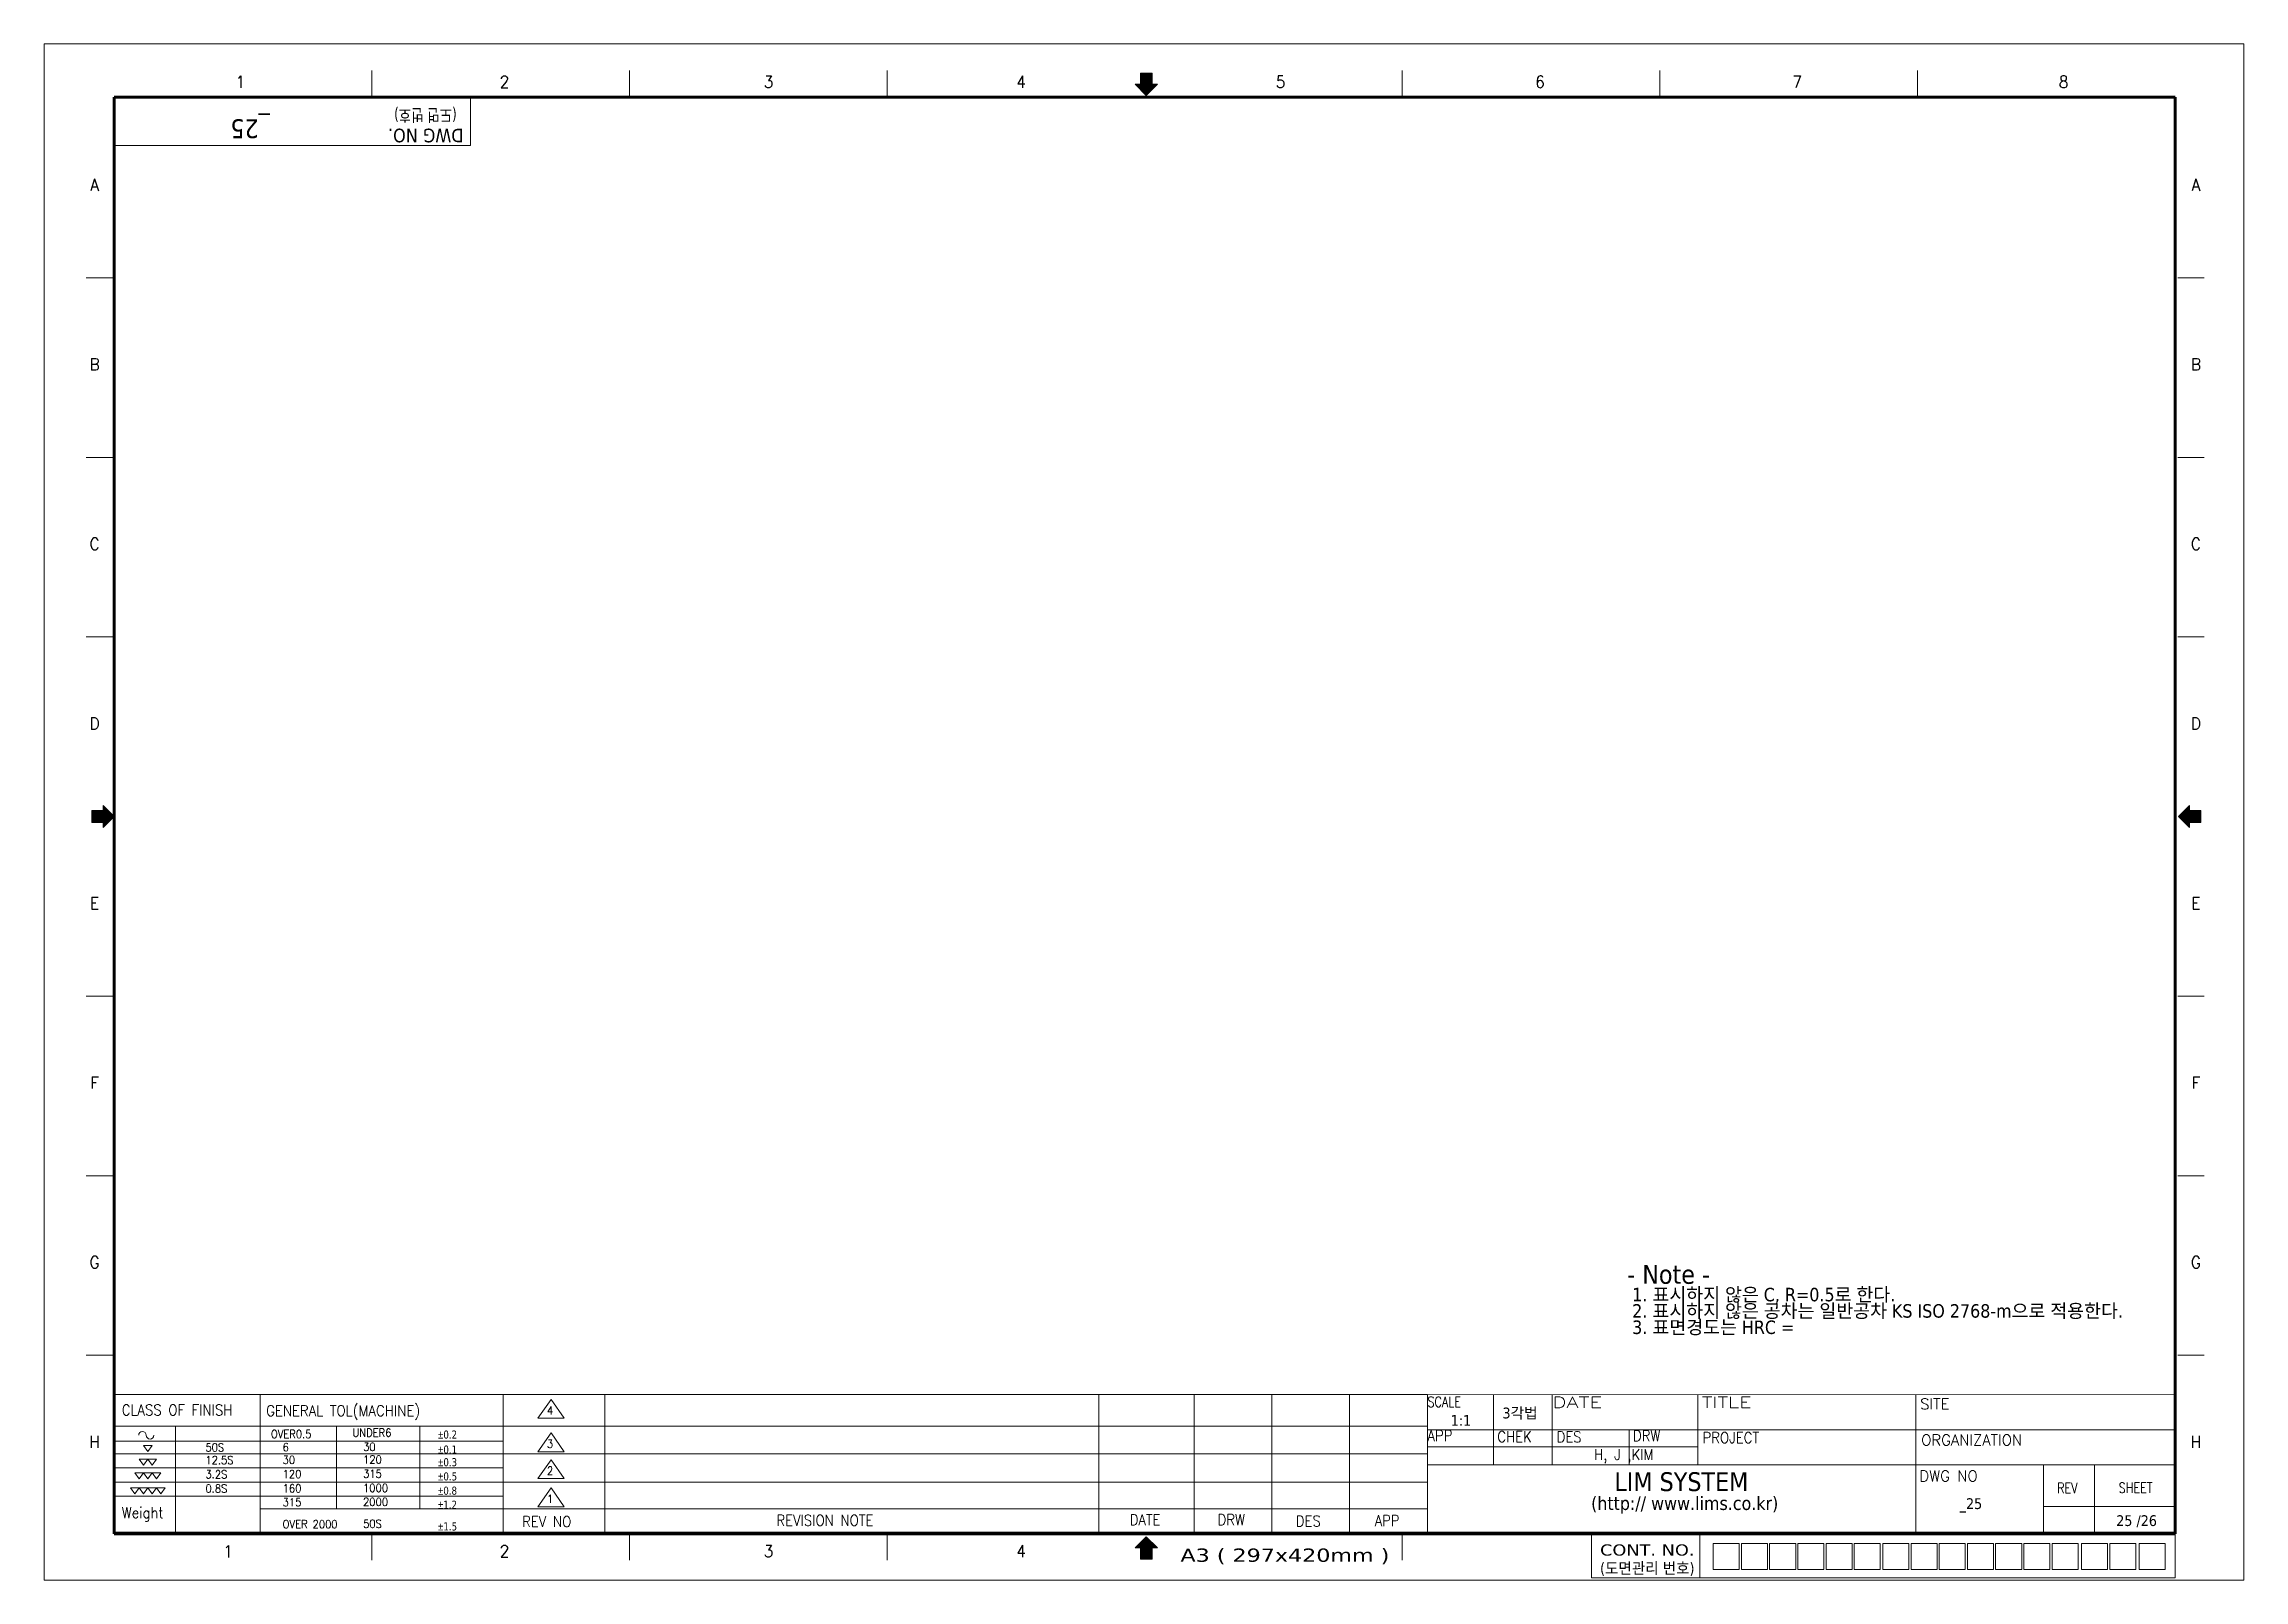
# Model space of a CAD drawing. Header units: millimetres. Extents: x 6 to 414, y 6 to 291.
import ezdxf
from ezdxf.enums import TextEntityAlignment as Align

# ---------------------------------------------------------------- set-up
doc = ezdxf.new("R2010")
doc.units = ezdxf.units.MM
doc.layers.get('0').update_dxf_attribs({"lineweight": 18})
for name, color, linetype, lineweight in [('SkizziergeometrieWIN-ISO', 7, 'Continuous', 50), ('가는실선_A4', 7, 'Continuous', 5), ('경계(ISO)', 7, 'Continuous', 70), ('굵은실선_A3', 7, 'Continuous', 18), ('제목(ISO)', 7, 'Continuous', 50)]:
    doc.layers.add(name, color=color, linetype=linetype, lineweight=lineweight)
doc.layers.add('가는실선_A3', color=9, linetype='Continuous', lineweight=5, true_color=0x808080)
doc.layers.add('해치선_A3', color=1, linetype='Continuous', lineweight=5, true_color=0xff0000)
doc.styles.add('ROMANC_37', font='tahoma.ttf')
doc.styles.add('ROMANC_61', font='ROMANC.shx')
doc.styles.add('주 텍스트 (ISO)', font='tahoma.ttf')
doc.styles.add('주문자_A3(3.5)', font='tahoma.ttf')
doc.styles.add('텍스트 스타일12', font='tahoma.ttf')
doc.styles.add('텍스트 스타일171', font='ROMANC.shx', dxfattribs={"width": 0.9})
doc.styles.add('텍스트 스타일206', font='ROMANC.shx', dxfattribs={"width": 1.11072})
doc.styles.add('텍스트 스타일208', font='ROMANC.shx', dxfattribs={"width": 1.194322})
doc.styles.add('텍스트 스타일211', font='ROMANC.shx', dxfattribs={"width": 0.9})
doc.styles.add('텍스트 스타일213', font='RomanC.shx', dxfattribs={"width": 0.9})
doc.styles.add('텍스트 스타일233', font='RomanC.shx')
doc.styles.add('텍스트 스타일36', font='ROMANC.shx', dxfattribs={"width": 0.941937})
doc.styles.add('텍스트 스타일42', font='tahoma.ttf', dxfattribs={"width": 1.378837})
doc.styles.add('텍스트 스타일46', font='tahoma.ttf', dxfattribs={"width": 0.862937})
doc.styles.add('텍스트 스타일48', font='tahoma.ttf', dxfattribs={"width": 1.258573})
doc.styles.add('텍스트 스타일52', font='tahoma.ttf', dxfattribs={"width": 0.8})
doc.styles.add('텍스트 스타일65', font='romans.shx', dxfattribs={"width": 0.8})

# ---------------------------------------------------------------- blocks, each defined once
blk = doc.blocks.new('경계 A3_경계')
for points in [[(405.98, 148.76), (403.92, 148.76), (403.92, 149.72), (401.86, 147.66), (403.92, 145.6), (403.92, 146.56), (405.98, 146.56)], [(211.52, 9.9), (211.52, 11.96), (212.48, 11.96), (210.42, 14.01), (208.36, 11.96), (209.32, 11.96), (209.32, 9.9)]]:
    blk.add_hatch(color=7).paths.add_polyline_path(points)
at = {"layer": '가는실선_A3'}
blk.add_hatch(color=7, dxfattribs=at).paths.add_polyline_path([(14.9, 148.76), (14.9, 146.56), (16.96, 146.56), (16.96, 145.6), (19.02, 147.66), (16.96, 149.72), (16.96, 148.76)])
at = {"layer": '해치선_A3'}
blk.add_hatch(color=7, dxfattribs=at).paths.add_polyline_path([(211.52, 283.53), (212.48, 283.53), (210.42, 281.47), (208.36, 283.53), (209.32, 283.53), (209.32, 285.59), (211.52, 285.59)])
for p, q in [((208.36, 283.53), (209.32, 283.53)), ((210.42, 281.47), (208.36, 283.53)), ((209.32, 285.59), (211.52, 285.59)), ((209.32, 283.53), (209.32, 285.59)), ((211.52, 285.59), (211.52, 283.53)), ((211.52, 283.53), (212.48, 283.53)), ((403.92, 149.72), (401.86, 147.66)), ((401.86, 147.66), (403.92, 145.6)), ((403.92, 148.76), (403.92, 149.72)), ((405.98, 148.76), (403.92, 148.76)), ((405.98, 146.56), (405.98, 148.76)), ((403.92, 146.56), (405.98, 146.56)), ((403.92, 145.6), (403.92, 146.56)), ((210.42, 14.01), (208.36, 11.96)), ((212.48, 11.96), (210.42, 14.01)), ((292.99, 6.43), (292.99, 14.6)), ((208.36, 11.96), (209.32, 11.96)), ((209.32, 11.96), (209.32, 9.9)), ((209.32, 9.9), (211.52, 9.9)), ((211.52, 9.9), (211.52, 11.96)), ((211.52, 11.96), (212.48, 11.96))]:
    blk.add_line(p, q)
at = {"color": 7}
for p, q in [((16.96, 148.76), (14.9, 148.76)), ((14.9, 148.76), (14.9, 146.56)), ((16.96, 149.72), (16.96, 148.76)), ((19.02, 147.66), (16.96, 149.72)), ((16.96, 145.6), (19.02, 147.66)), ((403.92, 149.72), (401.86, 147.66)), ((401.86, 147.66), (403.92, 145.6)), ((403.92, 148.76), (403.92, 149.72)), ((405.98, 148.76), (403.92, 148.76)), ((405.98, 146.56), (405.98, 148.76)), ((14.9, 146.56), (16.96, 146.56)), ((16.96, 146.56), (16.96, 145.6)), ((403.92, 145.6), (403.92, 146.56)), ((403.92, 146.56), (405.98, 146.56)), ((210.42, 14.01), (208.36, 11.96)), ((212.48, 11.96), (210.42, 14.01)), ((208.36, 11.96), (209.32, 11.96)), ((209.32, 11.96), (209.32, 9.9)), ((209.32, 9.9), (211.52, 9.9)), ((211.52, 9.9), (211.52, 11.96)), ((211.52, 11.96), (212.48, 11.96))]:
    blk.add_line(p, q, dxfattribs=at)
at = {"layer": 'SkizziergeometrieWIN-ISO', "lineweight": 18}
for p, q in [((6, 291), (414, 291)), ((6, 6), (6, 291)), ((414, 291), (414, 6)), ((414, 6), (6, 6))]:
    blk.add_line(p, q, dxfattribs=at)
at = {"layer": '가는실선_A3', "color": 7}
for p, q in [((66.79, 281.16), (66.79, 286.06)), ((114.57, 281.16), (114.57, 286.06)), ((162.34, 281.16), (162.34, 286.06)), ((257.9, 281.16), (257.9, 286.06)), ((305.67, 281.16), (305.67, 286.06)), ((353.45, 281.16), (353.45, 286.06)), ((18.75, 247.62), (13.85, 247.62)), ((401.71, 247.62), (406.61, 247.62)), ((18.75, 214.3), (13.85, 214.3)), ((401.71, 214.3), (406.61, 214.3)), ((18.75, 180.98), (13.85, 180.98)), ((401.71, 180.98), (406.61, 180.98)), ((14.9, 148.76), (16.96, 148.76)), ((14.9, 146.56), (14.9, 148.76)), ((16.96, 148.76), (16.96, 149.72)), ((16.96, 149.72), (19.02, 147.66)), ((19.02, 147.66), (16.96, 145.6)), ((16.96, 146.56), (14.9, 146.56)), ((16.96, 145.6), (16.96, 146.56)), ((18.75, 114.34), (13.85, 114.34)), ((401.71, 114.34), (406.61, 114.34)), ((18.75, 81.02), (13.85, 81.02)), ((401.71, 81.02), (406.61, 81.02)), ((18.75, 47.7), (13.85, 47.7)), ((18.75, 47.7), (13.85, 47.7)), ((401.71, 47.7), (406.61, 47.7)), ((66.79, 14.6), (66.79, 9.7)), ((66.79, 14.6), (66.79, 9.7)), ((114.57, 14.6), (114.57, 9.7)), ((162.34, 14.6), (162.34, 9.7)), ((257.9, 14.6), (257.9, 9.7)), ((313.09, 14.6), (313.09, 6.55)), ((315.58, 12.77), (315.58, 7.95)), ((315.58, 12.77), (320.4, 12.77)), ((320.4, 12.77), (320.4, 7.95)), ((320.81, 12.77), (320.81, 7.95)), ((320.81, 12.77), (325.63, 12.77)), ((325.63, 12.77), (325.63, 7.95)), ((326.03, 12.77), (326.03, 7.95)), ((326.03, 12.77), (330.86, 12.77)), ((330.86, 12.77), (330.86, 7.95)), ((331.26, 12.77), (336.09, 12.77)), ((331.26, 12.77), (331.26, 7.95)), ((336.09, 12.77), (336.09, 7.95)), ((336.49, 12.77), (336.49, 7.95)), ((336.49, 12.77), (341.31, 12.77)), ((341.31, 12.77), (341.31, 7.95)), ((341.72, 12.77), (341.72, 7.95)), ((341.72, 12.77), (346.54, 12.77)), ((346.54, 12.77), (346.54, 7.95)), ((347.03, 12.77), (351.86, 12.77)), ((347.03, 12.77), (347.03, 7.95)), ((351.86, 12.77), (351.86, 7.95)), ((352.26, 12.77), (352.26, 7.95)), ((352.26, 12.77), (357.09, 12.77)), ((357.09, 12.77), (357.09, 7.95)), ((357.49, 12.77), (357.49, 7.95)), ((357.49, 12.77), (362.31, 12.77)), ((362.31, 12.77), (362.31, 7.95)), ((362.72, 12.77), (362.72, 7.95)), ((362.72, 12.77), (367.54, 12.77)), ((367.54, 12.77), (367.54, 7.95)), ((367.94, 12.77), (372.77, 12.77)), ((367.94, 12.77), (367.94, 7.95)), ((372.77, 12.77), (372.77, 7.95)), ((373.17, 12.77), (373.17, 7.95)), ((373.17, 12.77), (378, 12.77)), ((378, 12.77), (378, 7.95)), ((378.4, 12.77), (378.4, 7.95)), ((378.4, 12.77), (383.22, 12.77)), ((383.22, 12.77), (383.22, 7.95)), ((383.88, 12.77), (388.7, 12.77)), ((383.88, 12.77), (383.88, 7.95)), ((388.7, 12.77), (388.7, 7.95)), ((389.1, 12.77), (389.1, 7.95)), ((389.1, 12.77), (393.93, 12.77)), ((393.93, 12.77), (393.93, 7.95)), ((394.55, 12.77), (394.55, 7.95)), ((394.55, 12.77), (399.37, 12.77)), ((399.37, 12.77), (399.37, 7.95)), ((401.22, 14.6), (401.22, 6.43)), ((292.99, 6.43), (401.22, 6.43)), ((315.58, 7.95), (320.4, 7.95)), ((320.81, 7.95), (325.63, 7.95)), ((326.03, 7.95), (330.86, 7.95)), ((331.26, 7.95), (336.09, 7.95)), ((336.49, 7.95), (341.31, 7.95)), ((341.72, 7.95), (346.54, 7.95)), ((347.03, 7.95), (351.86, 7.95)), ((352.26, 7.95), (357.09, 7.95)), ((357.49, 7.95), (362.31, 7.95)), ((362.72, 7.95), (367.54, 7.95)), ((367.94, 7.95), (372.77, 7.95)), ((373.17, 7.95), (378, 7.95)), ((378.4, 7.95), (383.22, 7.95)), ((383.88, 7.95), (388.7, 7.95)), ((389.1, 7.95), (393.93, 7.95)), ((394.55, 7.95), (399.37, 7.95))]:
    blk.add_line(p, q, dxfattribs=at)
at = {"layer": '가는실선_A3', "color": 7, "lineweight": 60}
for p, q in [((19.02, 281.16), (19.02, 14.6)), ((401.22, 281.16), (19.02, 281.16)), ((401.22, 14.6), (401.22, 281.16)), ((19.02, 14.6), (401.22, 14.6))]:
    blk.add_line(p, q, dxfattribs=at)
at = {"layer": '가는실선_A3', "color": 7, "lineweight": 13}
for p in [(85.08, 280.98), (19.02, 272.16)]:
    blk.add_line(p, (85.08, 272.16), dxfattribs=at)
at = {"layer": '굵은실선_A3'}
blk.add_line((212.48, 283.53), (210.42, 281.47), dxfattribs=at)
at = {"layer": '가는실선_A3', "color": 7, "style": '텍스트 스타일36', "width": 0.941937}
for s, p in [('1', (42.42, 283.98)), ('2', (91.4, 283.98)), ('3', (140.38, 283.98)), ('4', (187.21, 283.98)), ('5', (235.33, 283.98)), ('6', (283.45, 283.98)), ('7', (331.14, 283.98)), ('8', (380.55, 283.98)), ('A', (15.38, 264.88)), ('A', (405.08, 264.88)), ('B', (15.38, 231.56)), ('B', (405.08, 231.56)), ('C', (15.38, 198.24)), ('C', (405.08, 198.24)), ('D', (15.38, 164.92)), ('D', (405.08, 164.92)), ('E', (15.38, 131.6)), ('E', (405.08, 131.6)), ('F', (15.38, 98.28)), ('F', (405.08, 98.28)), ('G', (15.38, 64.96)), ('G', (405.08, 64.96)), ('H', (15.38, 31.64)), ('H', (405.08, 31.64)), ('1', (40.11, 11.29)), ('2', (91.4, 11.34)), ('3', (140.38, 11.34)), ('4', (187.21, 11.34))]:
    blk.add_text(s, height=2.2, dxfattribs=at).set_placement(p, align=Align.MIDDLE_CENTER)
at = {"layer": '가는실선_A3', "color": 7, "style": '텍스트 스타일52', "width": 0.8}
blk.add_text('(도면 번호)', height=2.293, rotation=180, dxfattribs=at).set_placement((82.53, 278.93))
at = {"layer": '가는실선_A3', "color": 7, "style": 'ROMANC_37'}
blk.add_text('DWG NO.', height=2.527, rotation=180, dxfattribs=at).set_placement((83.82, 275.28))
at = {"layer": '가는실선_A3', "color": 7}
for s, height, style, width, p, p2 in [('CONT. NO.', 2.084, '텍스트 스타일48', 1.258564, (294.58, 10.53), (312.09, 10.53)), ('A3 ( 297x420mm )', 2.463, '텍스트 스타일42', 1.378315, (216.76, 9.38), (255.51, 9.38)), ('(도면관리 번호)', 2.084, '텍스트 스타일46', 0.982376, (294.58, 7.15), (312.09, 7.15))]:
    blk.add_text(s, height=height, dxfattribs=dict(at, style=style, width=width)).set_placement(p, p2, align=Align.FIT)
at = {"layer": '경계(ISO)', "insert": (44.22, 275.84), "char_height": 3.5, "attachment_point": 5, "rotation": 180, "style": '주 텍스트 (ISO)'}
blk.add_mtext('_25 ', dxfattribs=at)
blk = doc.blocks.new('제목 블록 A3_표제란')
at = {"layer": '가는실선_A4', "lineweight": 13}
for p, q in [((25.42, 38.66), (269.12, 38.66)), ((208.17, 38.66), (208.17, 13.12)), ((269.12, 38.66), (407.77, 38.63)), ((25.42, 32.81), (269.12, 32.81))]:
    blk.add_line(p, q, dxfattribs=at)
at = {"layer": '가는실선_A4'}
for p, q in [((25.42, 13.12), (25.42, 38.66)), ((52.65, 38.66), (52.65, 13.12)), ((97.69, 38.66), (97.69, 13.12)), ((106.58, 37.75), (104.15, 34.26)), ((109.02, 34.26), (106.58, 37.75)), ((116.56, 13.12), (116.56, 38.69)), ((225.83, 38.66), (225.83, 12.86)), ((240.26, 38.66), (240.26, 12.86)), ((254.69, 38.66), (254.69, 13.12)), ((281.38, 38.66), (281.38, 25.66)), ((292.25, 38.65), (292.25, 25.66)), ((319.29, 38.65), (319.29, 25.66)), ((407.76, 13.12), (407.77, 38.63)), ((36.93, 32.81), (36.93, 19.82)), ((66.8, 32.81), (66.8, 17.47)), ((82.25, 32.81), (82.25, 17.47)), ((104.15, 34.26), (109.02, 34.26)), ((97.69, 30.03), (25.42, 30.03)), ((30.98, 29.24), (32.59, 29.24)), ((31.78, 28.13), (30.98, 29.24)), ((32.59, 29.24), (31.78, 28.13)), ((106.58, 31.55), (104.15, 28.06)), ((109.02, 28.06), (106.58, 31.55)), ((306.52, 32.15), (306.52, 25.66)), ((97.69, 25.05), (25.42, 25.05)), ((30.19, 26.66), (31.8, 26.66)), ((30.99, 25.55), (30.19, 26.66)), ((31.8, 26.66), (30.99, 25.55)), ((31.8, 26.66), (33.4, 26.66)), ((32.6, 25.55), (31.8, 26.66)), ((33.4, 26.66), (32.6, 25.55)), ((104.15, 28.06), (109.02, 28.06)), ((106.58, 26.57), (104.15, 23.08)), ((109.02, 23.08), (106.58, 26.57)), ((28.59, 21.34), (30.19, 21.34)), ((29.39, 20.23), (28.59, 21.34)), ((29.38, 24.16), (30.98, 24.16)), ((30.18, 23.05), (29.38, 24.16)), ((30.19, 21.34), (29.39, 20.23)), ((30.98, 24.16), (30.18, 23.05)), ((30.19, 21.34), (31.8, 21.34)), ((31, 20.23), (30.19, 21.34)), ((30.98, 24.16), (32.59, 24.16)), ((31.79, 23.05), (30.98, 24.16)), ((31.8, 21.34), (31, 20.23)), ((32.59, 24.16), (31.79, 23.05)), ((31.8, 21.34), (33.41, 21.34)), ((32.6, 20.23), (31.8, 21.34)), ((32.59, 24.16), (34.2, 24.16)), ((33.39, 23.05), (32.59, 24.16)), ((33.41, 21.34), (32.6, 20.23)), ((34.2, 24.16), (33.39, 23.05)), ((33.41, 21.34), (35.01, 21.34)), ((34.21, 20.23), (33.41, 21.34)), ((35.01, 21.34), (34.21, 20.23)), ((104.15, 23.08), (109.02, 23.08)), ((106.58, 21.34), (104.15, 17.85)), ((109.02, 17.85), (106.58, 21.34)), ((97.69, 19.82), (25.42, 19.82)), ((36.93, 19.82), (36.93, 13.12)), ((104.15, 17.85), (109.02, 17.85)), ((25.42, 13.12), (407.76, 13.12)), ((208.17, 13.12), (25.42, 13.12))]:
    blk.add_line(p, q, dxfattribs=at)
at = {"layer": '가는실선_A4', "color": 7}
for p, q in [((269.12, 13.12), (269.12, 38.66)), ((359.7, 38.64), (359.69, 13.12)), ((269.12, 32.15), (407.77, 32.15)), ((269.09, 27.68), (25.42, 27.68)), ((407.76, 25.66), (269.12, 25.66)), ((383.36, 25.66), (383.36, 13.12)), ((269.12, 22.4), (25.42, 22.4)), ((269.12, 17.47), (52.65, 17.47)), ((383.36, 17.91), (407.76, 17.92))]:
    blk.add_line(p, q, dxfattribs=at)
at = {"layer": '가는실선_A4', "color": 7, "linetype": 'Continuous'}
blk.add_line((392.85, 25.66), (392.85, 13.12), dxfattribs=at)
at = {"layer": '가는실선_A4'}
for centre, start, end in [((30.81, 31.11), 0, 180), ((32.21, 31.11), 180, 0)]:
    blk.add_arc(centre, 0.698, start, end, dxfattribs=at)
at = {"layer": '제목(ISO)', "color": 208, "lineweight": 5, "true_color": 0x400040}
blk.add_line((269.12, 28.95), (319.29, 28.95), dxfattribs=at)
at = {"layer": '가는실선_A3', "color": 7, "style": '텍스트 스타일12'}
blk.add_attdef('질량\\P1;', text='', height=2, dxfattribs=at).set_placement((38.56, 16.47), align=Align.MIDDLE_LEFT)
at = {"layer": '가는실선_A4', "color": 7}
for s, height, style, width, p in [('CLASS OF FINISH', 2, '텍스트 스타일171', 0.9, (26.97, 34.81)), ('GENERAL TOL(MACHINE)', 2, '텍스트 스타일171', 0.9, (53.76, 34.67)), ('SCALE', 1.911, '텍스트 스타일65', 0.8, (269.12, 36.36)), ('4', 1.5, '텍스트 스타일211', 0.9, (105.83, 34.98)), ('50S', 1.5, '텍스트 스타일211', 0.9, (42.49, 28.11)), ('OVER0.5', 1.5, '텍스트 스타일211', 0.9, (54.63, 30.6)), ('6', 1.5, '텍스트 스타일211', 0.9, (56.81, 28.15)), ('UNDER6', 1.5, '텍스트 스타일211', 0.9, (69.75, 30.85)), ('30', 1.5, '텍스트 스타일211', 0.9, (71.73, 28.22)), ('3', 1.5, '텍스트 스타일211', 0.9, (105.83, 28.78)), ('APP', 2, '텍스트 스타일171', 0.9, (269.12, 30.05)), ('CHEK', 2, '텍스트 스타일171', 0.9, (282.07, 29.86)), ('DES', 2, '텍스트 스타일171', 0.9, (293.07, 29.82)), ('DRW', 2, '텍스트 스타일171', 0.9, (307.23, 30.03)), ('PROJECT', 2, '텍스트 스타일171', 0.9, (320.13, 29.68)), ('3.2S', 1.5, '텍스트 스타일211', 0.9, (42.49, 23.12)), ('12.5S', 1.5, '텍스트 스타일211', 0.9, (42.49, 25.76)), ('30', 1.5, '텍스트 스타일211', 0.9, (56.81, 25.8)), ('120', 1.5, '텍스트 스타일211', 0.9, (56.81, 23.16)), ('315', 1.5, '텍스트 스타일211', 0.9, (71.73, 23.23)), ('120', 1.5, '텍스트 스타일211', 0.9, (71.73, 25.86)), ('2', 1.5, '텍스트 스타일211', 0.9, (105.83, 23.8)), ('H, J ,KIM', 2, '텍스트 스타일171', 0.9, (300.03, 26.54)), ('0.8S', 1.5, '텍스트 스타일211', 0.9, (42.49, 20.48)), ('160', 1.5, '텍스트 스타일211', 0.9, (56.81, 20.52)), ('1000', 1.5, '텍스트 스타일213', 0.9, (71.72, 20.59)), ('REV', 1.911, '텍스트 스타일65', 0.8, (385.9, 20.39)), ('SHEET', 1.911, '텍스트 스타일65', 0.8, (397.3, 20.42)), ('Weight', 2, '텍스트 스타일171', 0.9, (26.97, 15.76)), ('315', 1.5, '텍스트 스타일213', 0.9, (56.81, 17.94)), ('2000', 1.5, '텍스트 스타일211', 0.9, (71.72, 18.01)), ('1', 1.5, '텍스트 스타일211', 0.9, (105.83, 18.57)), ('REVISION NOTE', 2, '텍스트 스타일171', 0.9, (148.38, 14.33)), ('DATE', 2, '텍스트 스타일171', 0.9, (213.9, 14.44)), ('DRW', 2, '텍스트 스타일171', 0.9, (230.19, 14.46)), ('OVER 2000', 1.5, '텍스트 스타일211', 0.9, (56.81, 13.87)), ('50S', 1.5, '텍스트 스타일211', 0.9, (71.73, 13.94)), ('REV NO', 2, '텍스트 스타일171', 0.9, (101.23, 14.1)), ('DES', 2, '텍스트 스타일171', 0.9, (244.7, 14.2)), ('APP', 2, '텍스트 스타일171', 0.9, (259.32, 14.27))]:
    blk.add_text(s, height=height, dxfattribs=dict(at, style=style, width=width)).set_placement(p)
for s, style, width, p, p2 in [('DATE', '텍스트 스타일208', 1.22262, (292.31, 36.23), (301.51, 36.23)), ('TITLE', '텍스트 스타일206', 1.136317, (320.02, 36.23), (329.22, 36.23))]:
    blk.add_text(s, height=2, dxfattribs=dict(at, style=style, width=width)).set_placement(p, p2, align=Align.FIT)
at = {"layer": '가는실선_A4', "color": 7, "style": '텍스트 스타일233'}
for s, p in [('SITE', (360.5, 35.93)), ('ORGANIZATION', (360.7, 29.24)), ('DWG NO', (360.36, 22.57))]:
    blk.add_text(s, height=2, dxfattribs=at).set_placement(p)
at = {"layer": '가는실선_A4', "color": 7}
for s, insert, char_height, attachment_point, style in [('\\fTahoma|b0|i0;\\H2.0000;3각법', (283.03, 35.14), 2, 4, '주문자_A3(3.5)'), ('\\fAIGDT|b0|i0;\\W0.90;\\H1.5000;`\\fTahoma|b0|i0;\\W0.90;\\H1.5000;0.2', (85.63, 30.47), 1.5, 7, 'ROMANC_61'), ('\\fAIGDT|b0|i0;\\W0.90;\\H1.5000;`\\fTahoma|b0|i0;\\W0.90;\\H1.5000;0.1', (85.63, 27.69), 1.5, 7, 'ROMANC_61'), ('\\fAIGDT|b0|i0;\\W0.90;\\H1.5000;`\\fTahoma|b0|i0;\\W0.90;\\H1.5000;0.3', (85.63, 25.34), 1.5, 7, 'ROMANC_61'), ('\\fAIGDT|b0|i0;\\W0.90;\\H1.5000;`\\fTahoma|b0|i0;\\W0.90;\\H1.5000;0.5', (85.63, 22.71), 1.5, 7, 'ROMANC_61'), ('\\fAIGDT|b0|i0;\\W0.90;\\H1.5000;`\\fTahoma|b0|i0;\\W0.90;\\H1.5000;0.8', (85.62, 20.06), 1.5, 7, 'ROMANC_61'), ('\\fAIGDT|b0|i0;\\W0.90;\\H1.5000;`\\fTahoma|b0|i0;\\W0.90;\\H1.5000;1.2', (85.62, 17.48), 1.5, 7, 'ROMANC_61'), ('\\fAIGDT|b0|i0;\\W0.90;\\H1.5000;`\\fTahoma|b0|i0;\\W0.90;\\H1.5000;1.5', (85.63, 13.42), 1.5, 7, 'ROMANC_61')]:
    blk.add_mtext(s, dxfattribs=dict(at, insert=insert, char_height=char_height, attachment_point=attachment_point, style=style))
at = {"layer": '가는실선_A4', "char_height": 2, "style": '주 텍스트 (ISO)'}
for s, insert, attachment_point in [('\\fTahoma|b0|i0;\\H2.0000;_25 ', (369.91, 18.11), 5), ('\\fTahoma|b0|i0;\\H2.0000;25 /26 ', (400.63, 16.28), 2)]:
    blk.add_mtext(s, dxfattribs=dict(at, insert=insert, attachment_point=attachment_point))
at = {"layer": '가는실선_A4', "color": 7, "style": '텍스트 스타일12'}
blk.add_attdef('설명', text='', height=2, dxfattribs=at).set_placement((331.27, 35.73), align=Align.MIDDLE_LEFT)
blk.add_attdef('SCALE_001', (273.43, 32.87), '', height=2, dxfattribs=at)
blk.add_attdef('프로젝트', text='', height=2, dxfattribs=at).set_placement((340.77, 28.27), align=Align.MIDDLE_CENTER)
at = {"layer": '가는실선_A4', "style": '텍스트 스타일12'}
blk.add_attdef('리비전_번호', text='', height=2, dxfattribs=at).set_placement((388.38, 15.27), align=Align.MIDDLE_CENTER)
at = {"layer": '제목(ISO)', "char_height": 3.5, "attachment_point": 1, "style": '주 텍스트 (ISO)'}
for s, insert, line_spacing_factor in [('- Note -\\P{\\H0.71429x; 1. \\fGulim|b0|i0|c129|p50;표시하지 않은 \\fTahoma|b0|i0|c129|p34;C, R=0.5\\fGulim|b0|i0|c129|p50;로 한다\\fTahoma|b0|i0|c129|p34;.\\H1.54068x; \\H0.64906x;\\P 2. \\fGulim|b0|i0|c129|p50;표시하지 않은 공차는 일반공차 \\fTahoma|b0|i0|c129|p34;KS ISO 2768-m\\fGulim|b0|i0|c129|p50;으로 적용한다\\fTahoma|b0|i0|c129|p34;.\\H1.32612x; \\H0.75408x;\\P 3. \\fGulim|b0|i0|c129|p50;표면경도는 \\fTahoma|b0|i0|c129|p34;HRC = \\H1.31974x; }', (306.15, 62.72), 0.727683), ('{\\H1x;    LIM SYSTEM\\H0.71429x;  \\P (http:// www.lims.co.kr)\\H1.44773x; }', (298.53, 24.26), 0.771785)]:
    blk.add_mtext(s, dxfattribs=dict(at, insert=insert, line_spacing_factor=line_spacing_factor))
at = {"layer": '제목(ISO)', "style": '텍스트 스타일12'}
for tag, p in [('관리자', (373.93, 36.39)), ('공급업자', (383.08, 28.64))]:
    blk.add_attdef(tag, text='', height=2, dxfattribs=at).set_placement(p, align=Align.TOP_LEFT)

msp = doc.modelspace()

# ---------------------------------------------------------------- block references
msp.add_blockref('경계 A3_경계', (0, 0))
msp.add_blockref('제목 블록 A3_표제란', (-6.55, 1.74)).add_auto_attribs({'SCALE_001': '1:1'})

doc.saveas('drawing.dxf')
